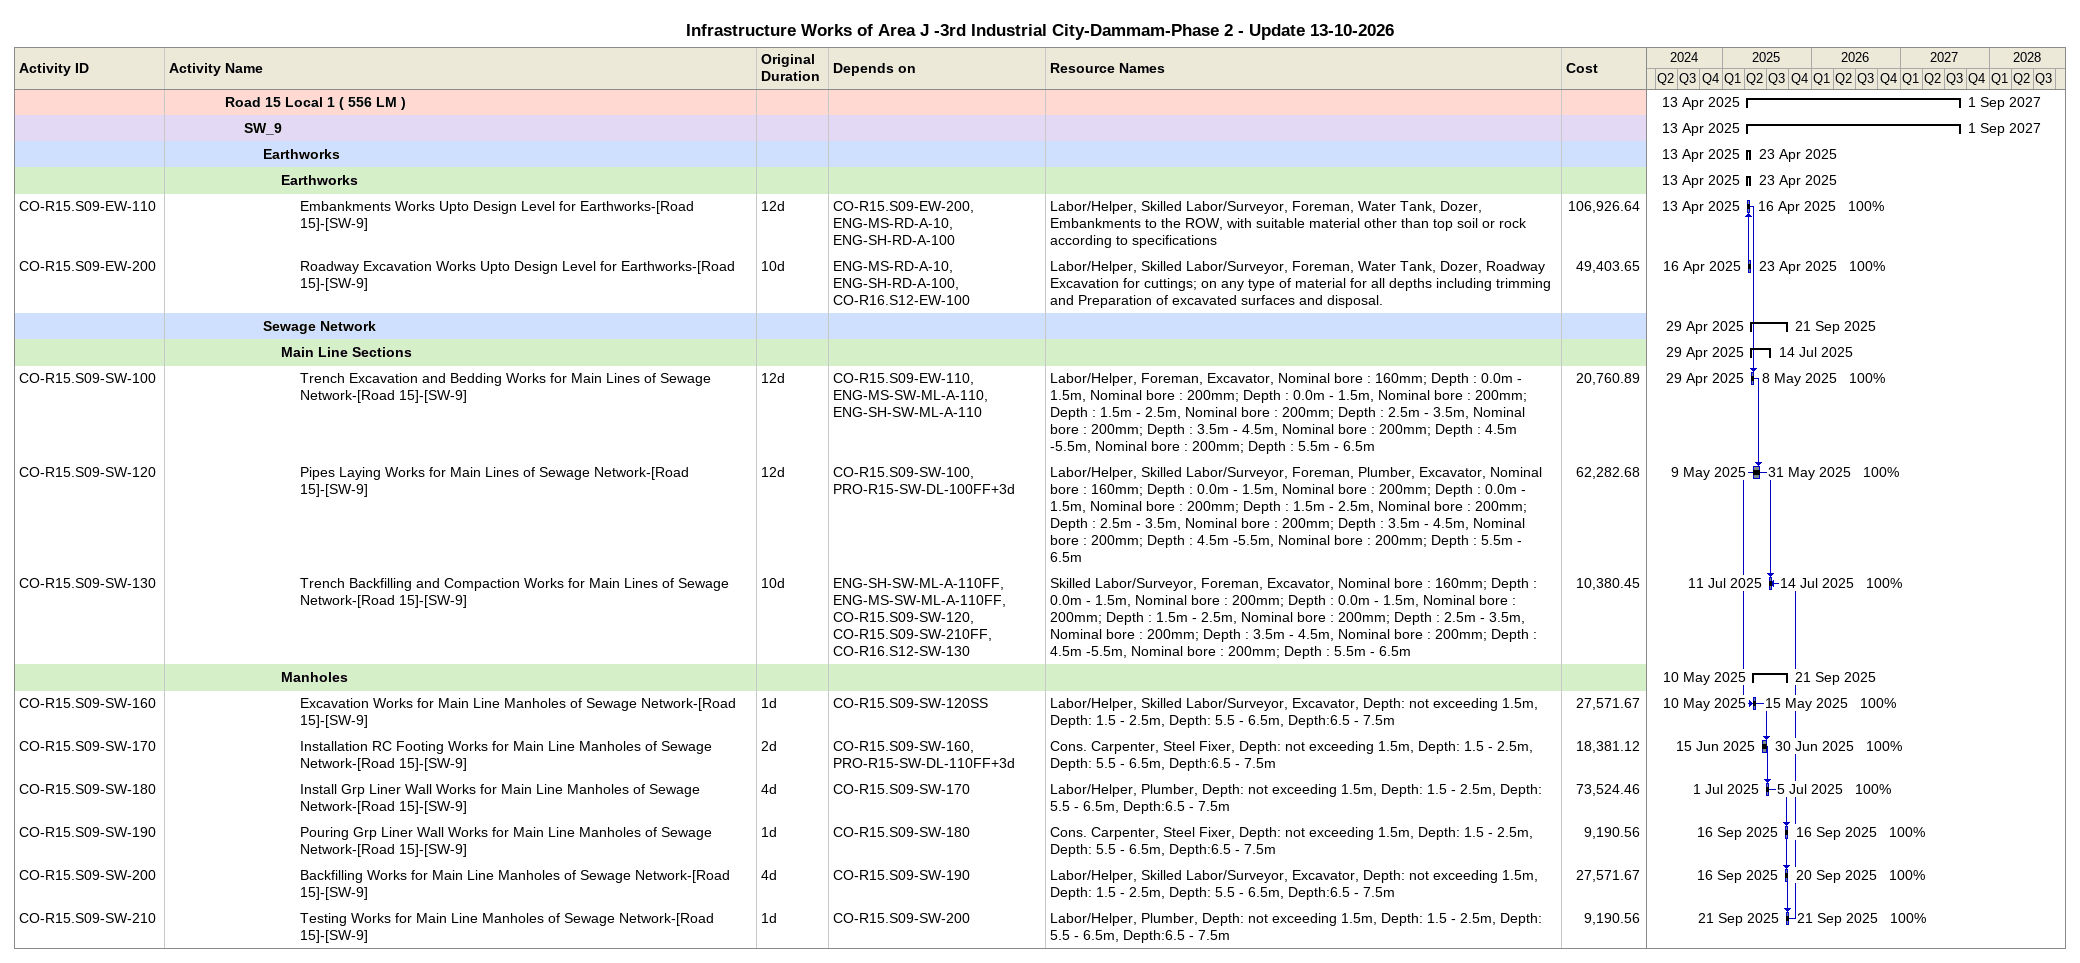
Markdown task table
Infrastructure Works of Area J -3rd Industrial City-Dammam-Phase 2 - Update 13-10-2026

| ID | Level | Task | Original duration | Start | Finish | Predecessors | Resources | % complete | Cost |
|---|---|---|---|---|---|---|---|---|---|
|  | 4 | **Road 15 Local 1 ( 556 LM )** |  | 2025-04-13 | 2027-09-01 |  |  |  |  |
|  | 5 | **SW_9** |  | 2025-04-13 | 2027-09-01 |  |  |  |  |
|  | 6 | **Earthworks** |  | 2025-04-13 | 2025-04-23 |  |  |  |  |
|  | 7 | **Earthworks** |  | 2025-04-13 | 2025-04-23 |  |  |  |  |
| CO-R15.S09-EW-110 | 8 | Embankments Works Upto Design Level for Earthworks-[Road 15]-[SW-9] | 12d | 2025-04-13 | 2025-04-16 | CO-R15.S09-EW-200, ENG-MS-RD-A-10, ENG-SH-RD-A-100 | Labor/Helper, Skilled Labor/Surveyor, Foreman, Water Tank, Dozer, Embankments to the ROW, with suitable material other than top soil or rock according to specifications | 100 | 106926.64 |
| CO-R15.S09-EW-200 | 8 | Roadway Excavation Works Upto Design Level for Earthworks-[Road 15]-[SW-9] | 10d | 2025-04-16 | 2025-04-23 | ENG-MS-RD-A-10, ENG-SH-RD-A-100, CO-R16.S12-EW-100 | Labor/Helper, Skilled Labor/Surveyor, Foreman, Water Tank, Dozer, Roadway Excavation for cuttings; on any type of material for all depths including trimming and Preparation of excavated surfaces and disposal. | 100 | 49403.65 |
|  | 6 | **Sewage Network** |  | 2025-04-29 | 2025-09-21 |  |  |  |  |
|  | 7 | **Main Line Sections** |  | 2025-04-29 | 2025-07-14 |  |  |  |  |
| CO-R15.S09-SW-100 | 8 | Trench Excavation and Bedding Works for Main Lines of Sewage Network-[Road 15]-[SW-9] | 12d | 2025-04-29 | 2025-05-08 | CO-R15.S09-EW-110, ENG-MS-SW-ML-A-110, ENG-SH-SW-ML-A-110 | Labor/Helper, Foreman, Excavator, Nominal bore : 160mm; Depth : 0.0m - 1.5m, Nominal bore : 200mm; Depth : 0.0m - 1.5m, Nominal bore : 200mm; Depth : 1.5m - 2.5m, Nominal bore : 200mm; Depth : 2.5m - 3.5m, Nominal bore : 200mm; Depth : 3.5m - 4.5m, Nominal bore : 200mm; Depth : 4.5m -5.5m, Nominal bore : 200mm; Depth : 5.5m - 6.5m | 100 | 20760.89 |
| CO-R15.S09-SW-120 | 8 | Pipes Laying Works for Main Lines of Sewage Network-[Road 15]-[SW-9] | 12d | 2025-05-09 | 2025-05-31 | CO-R15.S09-SW-100, PRO-R15-SW-DL-100FF+3d | Labor/Helper, Skilled Labor/Surveyor, Foreman, Plumber, Excavator, Nominal bore : 160mm; Depth : 0.0m - 1.5m, Nominal bore : 200mm; Depth : 0.0m - 1.5m, Nominal bore : 200mm; Depth : 1.5m - 2.5m, Nominal bore : 200mm; Depth : 2.5m - 3.5m, Nominal bore : 200mm; Depth : 3.5m - 4.5m, Nominal bore : 200mm; Depth : 4.5m -5.5m, Nominal bore : 200mm; Depth : 5.5m - 6.5m | 100 | 62282.68 |
| CO-R15.S09-SW-130 | 8 | Trench Backfilling and Compaction Works for Main Lines of Sewage Network-[Road 15]-[SW-9] | 10d | 2025-07-11 | 2025-07-14 | ENG-SH-SW-ML-A-110FF, ENG-MS-SW-ML-A-110FF, CO-R15.S09-SW-120, CO-R15.S09-SW-210FF, CO-R16.S12-SW-130 | Skilled Labor/Surveyor, Foreman, Excavator, Nominal bore : 160mm; Depth : 0.0m - 1.5m, Nominal bore : 200mm; Depth : 0.0m - 1.5m, Nominal bore : 200mm; Depth : 1.5m - 2.5m, Nominal bore : 200mm; Depth : 2.5m - 3.5m, Nominal bore : 200mm; Depth : 3.5m - 4.5m, Nominal bore : 200mm; Depth : 4.5m -5.5m, Nominal bore : 200mm; Depth : 5.5m - 6.5m | 100 | 10380.45 |
|  | 7 | **Manholes** |  | 2025-05-10 | 2025-09-21 |  |  |  |  |
| CO-R15.S09-SW-160 | 8 | Excavation Works for Main Line Manholes of Sewage Network-[Road 15]-[SW-9] | 1d | 2025-05-10 | 2025-05-15 | CO-R15.S09-SW-120SS | Labor/Helper, Skilled Labor/Surveyor, Excavator, Depth: not exceeding 1.5m, Depth: 1.5 - 2.5m, Depth: 5.5 - 6.5m, Depth:6.5 - 7.5m | 100 | 27571.67 |
| CO-R15.S09-SW-170 | 8 | Installation RC Footing Works for Main Line Manholes of Sewage Network-[Road 15]-[SW-9] | 2d | 2025-06-15 | 2025-06-30 | CO-R15.S09-SW-160, PRO-R15-SW-DL-110FF+3d | Cons. Carpenter, Steel Fixer, Depth: not exceeding 1.5m, Depth: 1.5 - 2.5m, Depth: 5.5 - 6.5m, Depth:6.5 - 7.5m | 100 | 18381.12 |
| CO-R15.S09-SW-180 | 8 | Install Grp Liner Wall Works for Main Line Manholes of Sewage Network-[Road 15]-[SW-9] | 4d | 2025-07-01 | 2025-07-05 | CO-R15.S09-SW-170 | Labor/Helper, Plumber, Depth: not exceeding 1.5m, Depth: 1.5 - 2.5m, Depth: 5.5 - 6.5m, Depth:6.5 - 7.5m | 100 | 73524.46 |
| CO-R15.S09-SW-190 | 8 | Pouring Grp Liner Wall Works for Main Line Manholes of Sewage Network-[Road 15]-[SW-9] | 1d | 2025-09-16 | 2025-09-16 | CO-R15.S09-SW-180 | Cons. Carpenter, Steel Fixer, Depth: not exceeding 1.5m, Depth: 1.5 - 2.5m, Depth: 5.5 - 6.5m, Depth:6.5 - 7.5m | 100 | 9190.56 |
| CO-R15.S09-SW-200 | 8 | Backfilling Works for Main Line Manholes of Sewage Network-[Road 15]-[SW-9] | 4d | 2025-09-16 | 2025-09-20 | CO-R15.S09-SW-190 | Labor/Helper, Skilled Labor/Surveyor, Excavator, Depth: not exceeding 1.5m, Depth: 1.5 - 2.5m, Depth: 5.5 - 6.5m, Depth:6.5 - 7.5m | 100 | 27571.67 |
| CO-R15.S09-SW-210 | 8 | Testing Works for Main Line Manholes of Sewage Network-[Road 15]-[SW-9] | 1d | 2025-09-21 | 2025-09-21 | CO-R15.S09-SW-200 | Labor/Helper, Plumber, Depth: not exceeding 1.5m, Depth: 1.5 - 2.5m, Depth: 5.5 - 6.5m, Depth:6.5 - 7.5m | 100 | 9190.56 |
